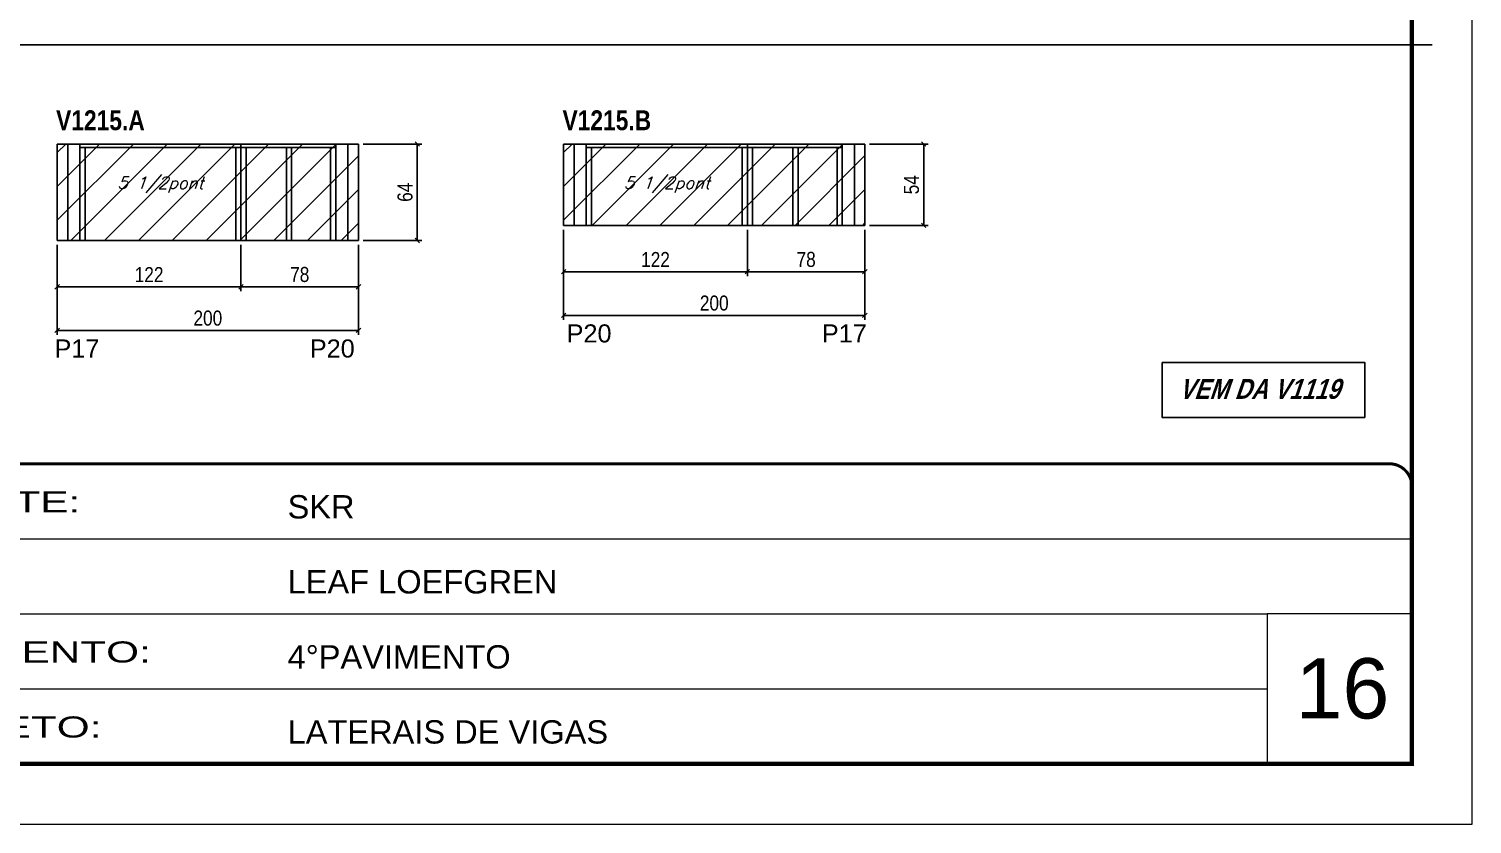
# Model space of a CAD drawing. Extents: x 3309 to 9563, y -2522 to 14608.
# Drawn here: x 8605 to 9563, y 10112 to 10640 of the extents above; entities that cross this region are included whole.
import ezdxf

# ---------------------------------------------------------------- set-up
doc = ezdxf.new("R2010")
doc.units = 0
doc.linetypes.add('CONTINUO', pattern=[0])
doc.linetypes.add('DASHED', pattern=[0.75, 0.5, -0.25])
for name, color, linetype in [('5', 5, 'Continuous'), ('COTA', 241, 'Continuous'), ('NOMENCLATURA', 7, 'Continuous'), ('Painéis', 200, 'Continuous'), ('SARR_2.2x7', 40, 'Continuous'), ('SARR_3.5x7', 81, 'Continuous'), ('texto', 7, 'Continuous')]:
    doc.layers.add(name, color=color, linetype=linetype)
for name, color, linetype, lineweight in [('CARIMBO', 255, 'Continuous', 9), ('Folhas', 255, 'Continuous', 9), ('Hachura', 251, 'Continuous', 9), ('SARRAFO DE PRESSAO', 251, 'DASHED', 9)]:
    doc.layers.add(name, color=color, linetype=linetype, lineweight=lineweight)
doc.styles.add('ARIAL', font='arial.ttf')
doc.styles.add('COTA TECNICA', font='techl___.ttf', dxfattribs={"height": 10})
doc.styles.add('Romans', font='romans.shx')
doc.styles.get("Standard").update_dxf_attribs({"font": 'arial.ttf'})
doc.styles.add('TECNICA', font='techb___.ttf', dxfattribs={"height": 10})
doc.styles.add('Tecnologia', font='')
doc.styles.get('Tecnologia').set_extended_font_data('Forgotten Futurist')
doc.dimstyles.new('PAINEL', dxfattribs={"dimtxt": 10, "dimasz": 3, "dimexe": 3, "dimexo": 3, "dimgap": 3, "dimtad": 1, "dimdec": 1, "dimzin": 12, "dimdsep": 46, "dimtxsty": 'COTA TECNICA', "dimblk1": 'OBLIQUE', "dimblk2": 'OBLIQUE', "dimsah": 1, "dimcen": 0.9, "dimclrd": 4, "dimclre": 4, "dimclrt": 240, "dimadec": 1, "dimazin": 3, "dimtfac": 1, "dimtdec": 1, "dimtmove": 0, "dimatfit": 3, "dimfxl": 1, "dimtolj": 1, "dimtzin": 12, "dimarcsym": 0})

# ---------------------------------------------------------------- blocks, each defined once
blk = doc.blocks.new('9999999999')
at = {"color": 30, "linetype": 'CONTINUO'}
for p, q in [((98564.56, 34379.64), (99583.98, 34379.64)), ((98564.56, 34329.83), (99487.98, 34329.83)), ((99583.98, 34329.83), (99487.98, 34329.83)), ((99487.98, 34329.83), (99487.98, 34230.21)), ((98564.56, 34280.02), (99487.98, 34280.02))]:
    blk.add_line(p, q, dxfattribs=at)
at = {"color": 30, "linetype": 'CONTINUO', "const_width": 2}
blk.add_lwpolyline([(99583.98, 34230.21), (99583.98, 34414.45, 0.414214), (99568.98, 34429.45), (98228.98, 34429.45, 0.414214), (98213.98, 34414.45), (98213.98, 34245.21, 0.414214), (98228.98, 34230.21), (99583.98, 34230.21)], format="xyb", dxfattribs=at)
at = {"layer": 'Folhas'}
blk.add_lwpolyline([(98138.98, 34190.21), (99623.98, 34190.21), (99623.98, 35240.21), (98138.98, 35240.21)], close=True, dxfattribs=at)
at = {"layer": 'Folhas', "color": 30, "const_width": 3}
blk.add_lwpolyline([(98213.98, 34230.21), (99583.98, 34230.21), (99583.98, 35200.21), (98213.98, 35200.21)], close=True, dxfattribs=at)
at = {"color": 7, "linetype": 'Continuous', "ltscale": 5, "style": 'ARIAL'}
for s, height, p in [('SKR', 15.483, (98837.68, 34393.13)), ('LEAF LOEFGREN', 15.4829, (98837.68, 34343.32)), ('4°PAVIMENTO', 15.4829, (98837.68, 34293.51)), ('LATERAIS DE VIGAS', 15.4829, (98837.68, 34243.7))]:
    blk.add_text(s, height=height, dxfattribs=at).set_placement(p)
at = {"layer": 'Folhas', "color": 7, "style": 'Tecnologia', "width": 1.5}
for s, p in [('CLIENTE:', (98573.65, 34397.17)), ('PAVIMENTO:', (98573.65, 34297.5)), ('PROJETO:', (98573.65, 34247.69))]:
    blk.add_text(s, height=14, dxfattribs=at).set_placement(p)
blk = doc.blocks.new('_Oblique')
at = {"color": 0, "linetype": 'ByBlock', "lineweight": -2}
blk.add_line((-0.5, -0.5), (0.5, 0.5), dxfattribs=at)
blk = doc.blocks.new('*D426')
at = {"layer": 'COTA', "color": 4, "linetype": 'ByBlock', "lineweight": -2, "transparency": 16777216}
for p, q in [((8745.62, 10496.61), (8745.62, 10465.87)), ((8823.62, 10496.61), (8823.62, 10465.87)), ((8823.62, 10468.87), (8745.62, 10468.87))]:
    blk.add_line(p, q, dxfattribs=at)
at = {"layer": 'Defpoints', "color": 0, "linetype": 'ByBlock', "transparency": 16777216}
for p in [(8745.62, 10499.61), (8823.62, 10499.61), (8745.62, 10468.87)]:
    blk.add_point(p, dxfattribs=at)
at = {"layer": 'COTA', "color": 4, "linetype": 'ByBlock', "lineweight": -2, "transparency": 16777216, "xscale": 3, "yscale": 3, "zscale": 3, "rotation": 180}
blk.add_blockref('_Oblique', (8745.62, 10468.87), dxfattribs=at)
at = {"layer": 'COTA', "color": 4, "linetype": 'ByBlock', "lineweight": -2, "transparency": 16777216, "xscale": 3, "yscale": 3, "zscale": 3}
blk.add_blockref('_Oblique', (8823.62, 10468.87), dxfattribs=at)
at = {"layer": 'COTA', "color": 240, "linetype": 'ByBlock', "transparency": 16777216, "insert": (8784.62, 10476.96), "char_height": 10, "attachment_point": 5, "style": 'COTA TECNICA'}
blk.add_mtext('\\A1;78', dxfattribs=at)
blk = doc.blocks.new('*D427')
at = {"layer": 'COTA', "color": 4, "linetype": 'ByBlock', "lineweight": -2, "transparency": 16777216}
for p, q in [((8623.62, 10496.61), (8623.62, 10465.87)), ((8745.62, 10496.61), (8745.62, 10465.87)), ((8745.62, 10468.87), (8623.62, 10468.87))]:
    blk.add_line(p, q, dxfattribs=at)
at = {"layer": 'Defpoints', "color": 0, "linetype": 'ByBlock', "transparency": 16777216}
for p in [(8623.62, 10499.61), (8745.62, 10499.61), (8623.62, 10468.87)]:
    blk.add_point(p, dxfattribs=at)
at = {"layer": 'COTA', "color": 4, "linetype": 'ByBlock', "lineweight": -2, "transparency": 16777216, "xscale": 3, "yscale": 3, "zscale": 3, "rotation": 180}
blk.add_blockref('_Oblique', (8623.62, 10468.87), dxfattribs=at)
at = {"layer": 'COTA', "color": 4, "linetype": 'ByBlock', "lineweight": -2, "transparency": 16777216, "xscale": 3, "yscale": 3, "zscale": 3}
blk.add_blockref('_Oblique', (8745.62, 10468.87), dxfattribs=at)
at = {"layer": 'COTA', "color": 240, "linetype": 'ByBlock', "transparency": 16777216, "insert": (8684.62, 10476.93), "char_height": 10, "attachment_point": 5, "style": 'COTA TECNICA'}
blk.add_mtext('\\A1;122', dxfattribs=at)
blk = doc.blocks.new('*D448')
at = {"layer": 'COTA', "color": 4, "linetype": 'ByBlock', "lineweight": -2, "transparency": 16777216}
for p, q in [((8623.62, 10496.61), (8623.62, 10436.9)), ((8823.62, 10496.61), (8823.62, 10436.9)), ((8823.62, 10439.9), (8623.62, 10439.9))]:
    blk.add_line(p, q, dxfattribs=at)
at = {"layer": 'Defpoints', "color": 0, "linetype": 'ByBlock', "transparency": 16777216}
for p in [(8623.62, 10499.61), (8823.62, 10499.61), (8623.62, 10439.9)]:
    blk.add_point(p, dxfattribs=at)
at = {"layer": 'COTA', "color": 4, "linetype": 'ByBlock', "lineweight": -2, "transparency": 16777216, "xscale": 3, "yscale": 3, "zscale": 3, "rotation": 180}
blk.add_blockref('_Oblique', (8623.62, 10439.9), dxfattribs=at)
at = {"layer": 'COTA', "color": 4, "linetype": 'ByBlock', "lineweight": -2, "transparency": 16777216, "xscale": 3, "yscale": 3, "zscale": 3}
blk.add_blockref('_Oblique', (8823.62, 10439.9), dxfattribs=at)
at = {"layer": 'COTA', "color": 240, "linetype": 'ByBlock', "transparency": 16777216, "insert": (8723.62, 10448), "char_height": 10, "attachment_point": 5, "style": 'COTA TECNICA'}
blk.add_mtext('\\A1;200', dxfattribs=at)
blk = doc.blocks.new('*D429')
at = {"layer": 'COTA', "color": 4, "lineweight": -2, "transparency": 16777216}
for p, q in [((8826.62, 10563.61), (8865.66, 10563.61)), ((8862.66, 10499.61), (8862.66, 10563.61)), ((8826.62, 10499.61), (8865.66, 10499.61))]:
    blk.add_line(p, q, dxfattribs=at)
at = {"layer": 'Defpoints', "color": 0, "transparency": 16777216}
for p in [(8823.62, 10563.61), (8862.66, 10563.61), (8823.62, 10499.61)]:
    blk.add_point(p, dxfattribs=at)
at = {"layer": 'COTA', "color": 4, "lineweight": -2, "transparency": 16777216, "xscale": 3, "yscale": 3, "zscale": 3}
for p, rotation in [((8862.66, 10563.61), 90), ((8862.66, 10499.61), 270)]:
    blk.add_blockref('_Oblique', p, dxfattribs=dict(at, rotation=rotation))
at = {"layer": 'COTA', "color": 240, "transparency": 16777216, "insert": (8854.55, 10531.61), "char_height": 10, "attachment_point": 5, "rotation": 90, "style": 'COTA TECNICA'}
blk.add_mtext('\\A1;64', dxfattribs=at)
blk = doc.blocks.new('*D409')
at = {"layer": 'COTA', "color": 4, "linetype": 'ByBlock', "lineweight": -2, "transparency": 16777216}
for p, q in [((9081.78, 10506.61), (9081.78, 10475.87)), ((9159.78, 10506.61), (9159.78, 10475.87)), ((9159.78, 10478.87), (9081.78, 10478.87))]:
    blk.add_line(p, q, dxfattribs=at)
at = {"layer": 'Defpoints', "color": 0, "linetype": 'ByBlock', "transparency": 16777216}
for p in [(9081.78, 10509.61), (9159.78, 10509.61), (9081.78, 10478.87)]:
    blk.add_point(p, dxfattribs=at)
at = {"layer": 'COTA', "color": 4, "linetype": 'ByBlock', "lineweight": -2, "transparency": 16777216, "xscale": 3, "yscale": 3, "zscale": 3, "rotation": 180}
blk.add_blockref('_Oblique', (9081.78, 10478.87), dxfattribs=at)
at = {"layer": 'COTA', "color": 4, "linetype": 'ByBlock', "lineweight": -2, "transparency": 16777216, "xscale": 3, "yscale": 3, "zscale": 3}
blk.add_blockref('_Oblique', (9159.78, 10478.87), dxfattribs=at)
at = {"layer": 'COTA', "color": 240, "linetype": 'ByBlock', "transparency": 16777216, "insert": (9120.78, 10486.96), "char_height": 10, "attachment_point": 5, "style": 'COTA TECNICA'}
blk.add_mtext('\\A1;78', dxfattribs=at)
blk = doc.blocks.new('*D410')
at = {"layer": 'COTA', "color": 4, "linetype": 'ByBlock', "lineweight": -2, "transparency": 16777216}
for p, q in [((8959.78, 10506.61), (8959.78, 10475.87)), ((9081.78, 10506.61), (9081.78, 10475.87)), ((9081.78, 10478.87), (8959.78, 10478.87))]:
    blk.add_line(p, q, dxfattribs=at)
at = {"layer": 'Defpoints', "color": 0, "linetype": 'ByBlock', "transparency": 16777216}
for p in [(8959.78, 10509.61), (9081.78, 10509.61), (8959.78, 10478.87)]:
    blk.add_point(p, dxfattribs=at)
at = {"layer": 'COTA', "color": 4, "linetype": 'ByBlock', "lineweight": -2, "transparency": 16777216, "xscale": 3, "yscale": 3, "zscale": 3, "rotation": 180}
blk.add_blockref('_Oblique', (8959.78, 10478.87), dxfattribs=at)
at = {"layer": 'COTA', "color": 4, "linetype": 'ByBlock', "lineweight": -2, "transparency": 16777216, "xscale": 3, "yscale": 3, "zscale": 3}
blk.add_blockref('_Oblique', (9081.78, 10478.87), dxfattribs=at)
at = {"layer": 'COTA', "color": 240, "linetype": 'ByBlock', "transparency": 16777216, "insert": (9020.78, 10486.93), "char_height": 10, "attachment_point": 5, "style": 'COTA TECNICA'}
blk.add_mtext('\\A1;122', dxfattribs=at)
blk = doc.blocks.new('*D432')
at = {"layer": 'COTA', "color": 4, "linetype": 'ByBlock', "lineweight": -2, "transparency": 16777216}
for p, q in [((8959.78, 10506.61), (8959.78, 10446.9)), ((9159.78, 10506.61), (9159.78, 10446.9)), ((9159.78, 10449.9), (8959.78, 10449.9))]:
    blk.add_line(p, q, dxfattribs=at)
at = {"layer": 'Defpoints', "color": 0, "linetype": 'ByBlock', "transparency": 16777216}
for p in [(8959.78, 10509.61), (9159.78, 10509.61), (8959.78, 10449.9)]:
    blk.add_point(p, dxfattribs=at)
at = {"layer": 'COTA', "color": 4, "linetype": 'ByBlock', "lineweight": -2, "transparency": 16777216, "xscale": 3, "yscale": 3, "zscale": 3, "rotation": 180}
blk.add_blockref('_Oblique', (8959.78, 10449.9), dxfattribs=at)
at = {"layer": 'COTA', "color": 4, "linetype": 'ByBlock', "lineweight": -2, "transparency": 16777216, "xscale": 3, "yscale": 3, "zscale": 3}
blk.add_blockref('_Oblique', (9159.78, 10449.9), dxfattribs=at)
at = {"layer": 'COTA', "color": 240, "linetype": 'ByBlock', "transparency": 16777216, "insert": (9059.78, 10458), "char_height": 10, "attachment_point": 5, "style": 'COTA TECNICA'}
blk.add_mtext('\\A1;200', dxfattribs=at)
blk = doc.blocks.new('*D433')
at = {"layer": 'COTA', "color": 4, "lineweight": -2, "transparency": 16777216}
for p, q in [((9162.78, 10563.61), (9201.82, 10563.61)), ((9198.82, 10509.61), (9198.82, 10563.61)), ((9162.78, 10509.61), (9201.82, 10509.61))]:
    blk.add_line(p, q, dxfattribs=at)
at = {"layer": 'Defpoints', "color": 0, "transparency": 16777216}
for p in [(9159.78, 10563.61), (9198.82, 10563.61), (9159.78, 10509.61)]:
    blk.add_point(p, dxfattribs=at)
at = {"layer": 'COTA', "color": 4, "lineweight": -2, "transparency": 16777216, "xscale": 3, "yscale": 3, "zscale": 3}
for p, rotation in [((9198.82, 10563.61), 90), ((9198.82, 10509.61), 270)]:
    blk.add_blockref('_Oblique', p, dxfattribs=dict(at, rotation=rotation))
at = {"layer": 'COTA', "color": 240, "transparency": 16777216, "insert": (9190.71, 10536.61), "char_height": 10, "attachment_point": 5, "rotation": 90, "style": 'COTA TECNICA'}
blk.add_mtext('\\A1;54', dxfattribs=at)

msp = doc.modelspace()

# ---------------------------------------------------------------- hatches: boundary and pattern name
at = {"layer": 'Hachura', "linetype": 'ByBlock'}
h = msp.add_hatch(dxfattribs=at)
h.set_pattern_fill('ANSI31', color=256, scale=5)
h.set_pattern_definition([(45, (4782, 1148.575), (-11.22532, 11.22532), [])])
h.paths.add_polyline_path([(8623.62, 10563.61), (8623.62, 10499.61), (8745.62, 10499.61), (8745.62, 10563.61)])
h.paths.add_polyline_path([(8745.62, 10563.61), (8745.62, 10499.61), (8823.62, 10499.61), (8823.62, 10563.61)])
h = msp.add_hatch(dxfattribs=at)
h.set_pattern_fill('ANSI31', color=256, scale=5)
h.set_pattern_definition([(45, (5118.159, 1148.575), (-11.22532, 11.22532), [])])
h.paths.add_polyline_path([(9081.78, 10509.61), (9081.78, 10563.61), (8959.78, 10563.61), (8959.78, 10509.61)])
h.paths.add_polyline_path([(9159.78, 10509.61), (9159.78, 10563.61), (9081.78, 10563.61), (9081.78, 10509.61)])

# ---------------------------------------------------------------- linework, layer by layer
at = {"layer": 'COTA'}
msp.add_line((8166.37, 10629.58), (9536.37, 10629.58), dxfattribs=at)
at = {"layer": 'NOMENCLATURA', "elevation": 0}
msp.add_lwpolyline([(9357.08, 10418.62), (9491.62, 10418.62), (9491.62, 10382.16), (9357.08, 10382.16)], close=True, dxfattribs=at)
at = {"layer": 'Painéis', "linetype": 'ByBlock'}
for p, q in [((8823.62, 10563.61), (8623.62, 10563.61)), ((8623.62, 10499.61), (8623.62, 10563.61)), ((8745.62, 10499.61), (8745.62, 10563.61)), ((8823.62, 10499.61), (8823.62, 10563.61)), ((9159.78, 10563.61), (8959.78, 10563.61)), ((8959.78, 10509.61), (8959.78, 10563.61)), ((9081.78, 10509.61), (9081.78, 10563.61)), ((9159.78, 10509.61), (9159.78, 10563.61)), ((9159.78, 10509.61), (8959.78, 10509.61)), ((8823.62, 10499.61), (8623.62, 10499.61))]:
    msp.add_line(p, q, dxfattribs=at)
at = {"layer": 'SARR_2.2x7', "linetype": 'Continuous'}
for p, q in [((8630.62, 10499.61), (8630.62, 10563.61)), ((8745.62, 10561.41), (8638.62, 10561.41)), ((8808.62, 10561.41), (8745.62, 10561.41)), ((8816.62, 10499.61), (8816.62, 10563.61)), ((8966.78, 10509.61), (8966.78, 10563.61)), ((9081.78, 10561.41), (8974.78, 10561.41)), ((9144.78, 10561.41), (9081.78, 10561.41)), ((9152.78, 10509.61), (9152.78, 10563.61))]:
    msp.add_line(p, q, dxfattribs=at)
at = {"layer": 'SARR_3.5x7'}
for p, q in [((8638.62, 10563.61), (8638.62, 10499.61)), ((8642.12, 10561.41), (8642.12, 10499.61)), ((8742.12, 10561.41), (8742.12, 10499.61)), ((8745.62, 10561.41), (8745.62, 10499.61)), ((8749.12, 10561.41), (8749.12, 10499.61)), ((8775.76, 10561.41), (8775.76, 10499.61)), ((8779.26, 10561.41), (8779.26, 10499.61)), ((8805.12, 10561.41), (8805.12, 10499.61)), ((8808.62, 10563.61), (8808.62, 10499.61)), ((8974.78, 10563.61), (8974.78, 10509.61)), ((8978.28, 10561.41), (8978.28, 10509.61)), ((9078.28, 10561.41), (9078.28, 10509.61)), ((9081.78, 10561.41), (9081.78, 10509.61)), ((9085.28, 10561.41), (9085.28, 10509.61)), ((9111.92, 10561.41), (9111.92, 10509.61)), ((9115.42, 10561.41), (9115.42, 10509.61)), ((9141.28, 10561.41), (9141.28, 10509.61)), ((9144.78, 10563.61), (9144.78, 10509.61))]:
    msp.add_line(p, q, dxfattribs=at)

# ---------------------------------------------------------------- block references
at = {"layer": 'SARRAFO DE PRESSAO', "color": 6, "linetype": 'ByBlock'}
msp.add_blockref('9999999999', (-90061.11, -24078.07), dxfattribs=at)

# ---------------------------------------------------------------- texts
at = {"layer": '5', "linetype": 'Continuous'}
for s, rotation, p in [('P20', 359.99996, (8961.77, 10431.89)), ('P17', 359.99996, (9131.22, 10431.89)), ('P17', 0.00004, (8621.82, 10421.89)), ('P20', 0.00004, (8791.31, 10421.89))]:
    msp.add_text(s, height=12, rotation=rotation, dxfattribs=at).set_placement(p)
at = {"layer": 'CARIMBO', "style": 'ARIAL'}
msp.add_text('16', height=40, dxfattribs=at).set_placement((9445.73, 10182.28))
at = {"layer": 'NOMENCLATURA', "style": 'TECNICA'}
for s, p in [('V1215.A', (8622.9, 10572.79)), ('V1215.B', (8959.06, 10572.79))]:
    msp.add_text(s, height=13.2, dxfattribs=at).set_placement(p)
at = {"layer": 'NOMENCLATURA', "insert": (9421.52, 10407.66), "char_height": 13.2, "width": 300.2766, "attachment_point": 2, "style": 'TECNICA'}
msp.add_mtext('{\\Q19;VEM DA V1119}', dxfattribs=at)
at = {"layer": 'texto', "color": 2, "char_height": 8, "attachment_point": 5, "style": 'Romans'}
for insert in [(8692.12, 10536.61), (9028.28, 10536.61)]:
    msp.add_mtext('{\\Q19;\\C256;5 1/2pont}', dxfattribs=dict(at, insert=insert))

# ---------------------------------------------------------------- dimensions: what is measured, and where the dimension line sits
at = {"layer": 'COTA'}
for base, p1, p2, picture, middle in [((8862.66, 10563.61), (8823.62, 10499.61), (8823.62, 10563.61), '*D429', (8854.55, 10531.61)), ((9198.82, 10563.61), (9159.78, 10509.61), (9159.78, 10563.61), '*D433', (9190.71, 10536.61))]:
    dim = msp.add_linear_dim(base=base, p1=p1, p2=p2, angle=90, dimstyle='PAINEL', dxfattribs=at)
    dim.commit()
    dim.dimension.update_dxf_attribs({"geometry": picture, "text_midpoint": middle})
at = {"layer": 'COTA', "linetype": 'ByBlock'}
for base, p1, p2, picture, middle in [((8959.78, 10478.87), (9081.78, 10509.61), (8959.78, 10509.61), '*D410', (9020.78, 10486.93)), ((8623.62, 10468.87), (8745.62, 10499.61), (8623.62, 10499.61), '*D427', (8684.62, 10476.93))]:
    dim = msp.add_linear_dim(base=base, p1=p1, p2=p2, angle=180, dimstyle='PAINEL', override={"dimtmove": 1}, dxfattribs=at)
    dim.commit()
    dim.dimension.update_dxf_attribs({"geometry": picture, "text_midpoint": middle})
for base, p1, p2, picture, middle in [((8959.78, 10449.9), (9159.78, 10509.61), (8959.78, 10509.61), '*D432', (9059.78, 10458)), ((9081.78, 10478.87), (9159.78, 10509.61), (9081.78, 10509.61), '*D409', (9120.78, 10486.96)), ((8623.62, 10439.9), (8823.62, 10499.61), (8623.62, 10499.61), '*D448', (8723.62, 10448)), ((8745.62, 10468.87), (8823.62, 10499.61), (8745.62, 10499.61), '*D426', (8784.62, 10476.96))]:
    dim = msp.add_linear_dim(base=base, p1=p1, p2=p2, angle=180, dimstyle='PAINEL', dxfattribs=at)
    dim.commit()
    dim.dimension.update_dxf_attribs({"geometry": picture, "text_midpoint": middle})

doc.saveas('drawing.dxf')
